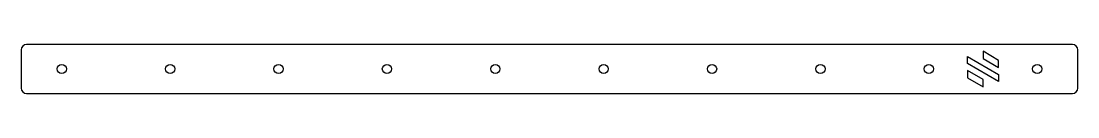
# Model space of a CAD drawing. Header units: millimetres. Extents: x -32 to 358, y 24 to 42.
import ezdxf

# ---------------------------------------------------------------- set-up
doc = ezdxf.new("R2010")
doc.units = ezdxf.units.MM
doc.layers.get('0').update_dxf_attribs({"linetype": 'CONTINUOUS'})

msp = doc.modelspace()

# ---------------------------------------------------------------- linework, layer by layer
for p, q in [((-32, 40.11), (-32, 26.11)), ((356, 42.11), (-30, 42.11)), ((358, 26.11), (358, 40.11)), ((317.26, 35.12), (317.26, 37.72)), ((317.26, 37.72), (328.74, 31.09)), ((328.74, 28.5), (317.26, 35.12)), ((328.74, 31.09), (328.74, 28.5)), ((-30, 24.11), (356, 24.11))]:
    msp.add_line(p, q)
for points in [[(323, 37), (328.74, 33.69), (328.74, 36.29), (323, 39.6)], [(317.26, 32.52), (317.26, 29.92), (323, 26.61), (323, 29.21)]]:
    msp.add_lwpolyline(points, close=True)
for centre in [(-17, 33.11), (23, 33.11), (63, 33.11), (103, 33.11), (143, 33.11), (183, 33.11), (223, 33.11), (263, 33.11), (303, 33.11), (343, 33.11)]:
    msp.add_circle(centre, 1.7)
for centre, start, end in [((-30, 40.11), 90, 180), ((356, 40.11), 0, 90), ((-30, 26.11), 180, 270), ((356, 26.11), -90, 0)]:
    msp.add_arc(centre, 2, start, end)

doc.saveas('drawing.dxf')
